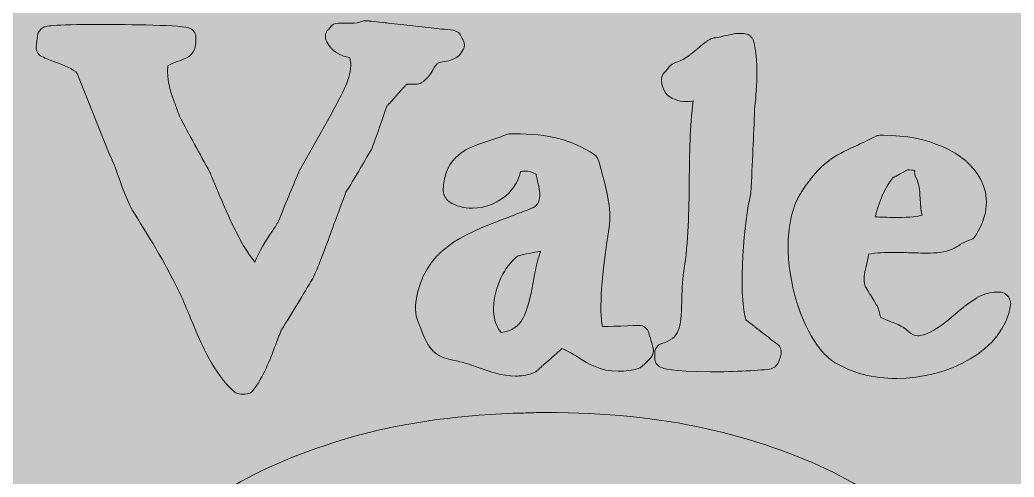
# Model space of a CAD drawing. Extents: x 18 to 982, y -1473 to -27.
# Drawn here: x 292.6 to 452.1, y -714.5 to -641.3 of the extents above; entities that cross this region are included whole.
import ezdxf

# ---------------------------------------------------------------- set-up
doc = ezdxf.new("R2010")
doc.units = 0
doc.header["$MEASUREMENT"] = 0
doc.layers.add('Layer 1', color=7, linetype='Continuous')

# ---------------------------------------------------------------- blocks, each defined once
blk = doc.blocks.new('block 2')
at = {"layer": 'Layer 1', "true_color": 0x27a9e1}
h = blk.add_hatch(color=142, dxfattribs=at)
h.dxf.hatch_style = 2
h.paths.add_polyline_path([(981.55, -1472.6), (17.9, -1472.6), (17.9, -27.12), (981.55, -27.12)])
blk = doc.blocks.new('block 4')
at = {"layer": 'Layer 1', "true_color": 0xd2edfa}
h = blk.add_hatch(color=254, dxfattribs=at)
h.dxf.hatch_style = 2
edge = h.paths.add_edge_path()
edge.add_spline(control_points=[(317.89, -647.95), (318.35, -647.78), (318.87, -647.58), (319.48, -647.3), (319.61, -647.24), (319.74, -647.16), (319.85, -647.07), (320.89, -646.2), (320.89, -645.17), (320.89, -644.07), (320.89, -643.35), (320.41, -642.72), (319.71, -642.52), (317.98, -642.02), (307.81, -642), (305.78, -642), (297.32, -642), (296.82, -642.25), (296.37, -642.48), (295.89, -642.72), (295.56, -643.18), (295.49, -643.72), (295.46, -644.02), (295.42, -644.3), (295.38, -644.58), (295.34, -644.87), (295.3, -645.16), (295.26, -645.47), (295.18, -646.16), (295.54, -646.83), (296.17, -647.13), (296.84, -647.46), (297.6, -647.74), (298.34, -648.01), (299.69, -648.51), (301.21, -649.07), (301.85, -649.83), (301.85, -649.83), (307.03, -662.81), (307.03, -662.81), (307.04, -662.86), (307.07, -662.9), (307.09, -662.95), (307.58, -663.89), (308.03, -665.17), (308.5, -666.51), (309.24, -668.59), (310.01, -670.74), (311.12, -672.45), (313.41, -676.05), (316.56, -681.27), (318.57, -685.67), (319.08, -686.79), (319.57, -687.96), (320.09, -689.21), (321.87, -693.51), (323.72, -697.96), (327.05, -700.85), (327.35, -701.1), (327.72, -701.24), (328.11, -701.24), (328.11, -701.24), (328.8, -701.24), (328.8, -701.24), (329.3, -701.24), (329.78, -701), (330.09, -700.59), (331.76, -698.36), (332.67, -695.96), (333.63, -693.42), (333.93, -692.63), (334.24, -691.82), (334.58, -690.99), (336.44, -688), (338.09, -685.29), (339.63, -682.69), (339.67, -682.64), (339.7, -682.58), (339.73, -682.51), (341.01, -679.58), (342.04, -676.75), (343.03, -674.02), (343.64, -672.34), (344.27, -670.62), (344.95, -668.88), (346.31, -666.69), (347.68, -664.33), (349.02, -662.03), (349.06, -661.95), (349.1, -661.86), (349.14, -661.77), (350.03, -659.35), (350.82, -657.1), (351.49, -655.09), (351.71, -654.84), (351.97, -654.58), (352.19, -654.36), (352.21, -654.34), (352.23, -654.32), (352.25, -654.3), (352.25, -654.3), (354.2, -652.12), (354.2, -652.12), (354.28, -652.04), (354.39, -651.93), (354.5, -651.77), (354.5, -651.77), (354.74, -651.56), (354.74, -651.56), (354.74, -651.56), (356.23, -651.56), (356.23, -651.56), (356.51, -651.56), (356.78, -651.49), (357.02, -651.35), (358, -650.8), (358.52, -649.91), (358.94, -649.19), (359.16, -648.82), (359.43, -648.36), (359.62, -648.26), (359.65, -648.25), (359.68, -648.23), (359.71, -648.21), (359.97, -648.06), (360.31, -648.01), (360.71, -647.94), (361.56, -647.81), (362.99, -647.58), (363.77, -646.02), (364, -645.56), (364, -645.03), (363.77, -644.57), (363.71, -644.44), (363.64, -644.33), (363.58, -644.22), (363.54, -644.14), (363.5, -644.07), (363.48, -644.02), (363.28, -643.43), (362.77, -643.01), (362.16, -642.93), (361.54, -642.85), (360.92, -642.79), (360.29, -642.72), (359.75, -642.67), (359.2, -642.62), (358.61, -642.54), (358.61, -642.54), (351.77, -641.79), (351.77, -641.79), (351.38, -641.71), (351.02, -641.7), (350.77, -641.7), (350.77, -641.7), (349.04, -641.48), (349.04, -641.48), (348.97, -641.47), (348.92, -641.47), (348.86, -641.47), (348.81, -641.46), (348.75, -641.45), (348.69, -641.45), (348.51, -641.42), (348.27, -641.39), (348, -641.39), (347.72, -641.39), (347.44, -641.46), (347.2, -641.6), (347.03, -641.7), (346.62, -641.81), (345.65, -641.81), (345.33, -641.81), (345, -641.8), (344.69, -641.79), (344.36, -641.78), (344.03, -641.77), (343.73, -641.77), (343.19, -641.77), (342.69, -642.04), (342.39, -642.49), (342.33, -642.58), (342.26, -642.65), (342.13, -642.78), (341.63, -643.28), (341.51, -644.05), (341.84, -644.67), (342.79, -646.48), (344, -647.01), (345.55, -647.29), (346.21, -649.61), (344.81, -652.2), (343.46, -654.71), (343.19, -655.22), (342.92, -655.72), (342.68, -656.19), (342.68, -656.19), (337.44, -665.53), (337.44, -665.53), (337.42, -665.58), (337.39, -665.63), (337.37, -665.69), (336.31, -668.17), (335.24, -670.74), (334.12, -673.54), (333.82, -674.05), (333.45, -674.62), (333.06, -675.22), (332.08, -676.71), (331.02, -678.33), (330.35, -680.07), (327.85, -677.07), (325.69, -671.84), (324.04, -667.87), (323.75, -667.16), (323.47, -666.48), (323.2, -665.85), (323.18, -665.79), (323.15, -665.74), (323.13, -665.7), (321.5, -662.75), (319.83, -659.7), (318.24, -656.68), (318.08, -656.24), (317.92, -655.79), (317.75, -655.34), (316.91, -653.08), (316.1, -650.93), (316.4, -648.61), (316.84, -648.35), (317.29, -648.18), (317.89, -647.95)], knot_values=[0, 0, 0, 0, 1, 1, 1, 2, 2, 2, 3, 3, 3, 4, 4, 4, 5, 5, 5, 6, 6, 6, 7, 7, 7, 8, 8, 8, 9, 9, 9, 10, 10, 10, 11, 11, 11, 12, 12, 12, 13, 13, 13, 14, 14, 14, 15, 15, 15, 16, 16, 16, 17, 17, 17, 18, 18, 18, 19, 19, 19, 20, 20, 20, 21, 21, 21, 22, 22, 22, 23, 23, 23, 24, 24, 24, 25, 25, 25, 26, 26, 26, 27, 27, 27, 28, 28, 28, 29, 29, 29, 30, 30, 30, 31, 31, 31, 32, 32, 32, 33, 33, 33, 34, 34, 34, 35, 35, 35, 36, 36, 36, 37, 37, 37, 38, 38, 38, 39, 39, 39, 40, 40, 40, 41, 41, 41, 42, 42, 42, 43, 43, 43, 44, 44, 44, 45, 45, 45, 46, 46, 46, 47, 47, 47, 48, 48, 48, 49, 49, 49, 50, 50, 50, 51, 51, 51, 52, 52, 52, 53, 53, 53, 54, 54, 54, 55, 55, 55, 56, 56, 56, 57, 57, 57, 58, 58, 58, 59, 59, 59, 60, 60, 60, 61, 61, 61, 62, 62, 62, 63, 63, 63, 64, 64, 64, 65, 65, 65, 66, 66, 66, 67, 67, 67, 68, 68, 68, 69, 69, 69, 70, 70, 70, 71, 71, 71, 72, 72, 72, 73, 73, 73, 74, 74, 74, 75, 75, 75, 76, 76, 76, 77, 77, 77, 77], degree=3, periodic=1)
h = blk.add_hatch(color=254, dxfattribs=at)
h.dxf.hatch_style = 2
edge = h.paths.add_edge_path()
edge.add_spline(control_points=[(399.13, -681.48), (398.87, -683.28), (398.83, -684.96), (398.8, -686.44), (398.7, -690.71), (398.52, -692.23), (395.61, -693.12), (394.93, -693.33), (394.47, -693.96), (394.47, -694.67), (394.47, -694.67), (394.47, -695.43), (394.47, -695.43), (394.47, -696.06), (394.83, -696.64), (395.4, -696.9), (395.85, -697.11), (397.05, -697.66), (403.4, -697.66), (407.05, -697.66), (411.84, -697.46), (413.13, -697.16), (413.6, -697.05), (414, -696.74), (414.22, -696.31), (414.39, -695.96), (414.62, -695.43), (414.74, -694.84), (414.86, -694.24), (414.63, -693.62), (414.15, -693.25), (413.38, -692.65), (412.61, -692.05), (411.82, -691.45), (410.93, -690.76), (410.02, -690.06), (409.11, -689.35), (407.75, -684.89), (408.89, -673.03), (409.84, -669.31), (409.87, -669.21), (409.88, -669.1), (409.89, -669), (410.13, -664.19), (410.35, -659.85), (410.5, -655.56), (410.78, -653.41), (411.23, -647.07), (410.24, -644.48), (410, -643.86), (409.4, -643.45), (408.73, -643.45), (408.73, -643.45), (407.51, -643.45), (407.51, -643.45), (407.4, -643.45), (407.28, -643.46), (407.17, -643.48), (406.87, -643.55), (406.56, -643.62), (406.25, -643.69), (405.49, -643.87), (404.7, -644.05), (403.95, -644.15), (403.72, -644.18), (403.49, -644.26), (403.3, -644.38), (402.48, -644.9), (401.79, -645.48), (401.13, -646.04), (400.04, -646.96), (399.09, -647.76), (397.7, -648.16), (397.37, -648.25), (397.09, -648.44), (396.88, -648.7), (396.8, -648.8), (396.72, -648.9), (396.64, -649.01), (396.47, -649.23), (396.28, -649.48), (396.14, -649.59), (395.69, -649.95), (395.47, -650.52), (395.55, -651.08), (395.75, -652.47), (396.19, -653.45), (397.78, -654.04), (398.31, -654.25), (398.88, -654.36), (399.47, -654.36), (399.87, -654.36), (400.26, -654.31), (400.63, -654.24), (400.1, -658.42), (400.05, -662.8), (400.01, -667.05), (399.95, -671.87), (399.9, -676.86), (399.13, -681.48)], knot_values=[0, 0, 0, 0, 1, 1, 1, 2, 2, 2, 3, 3, 3, 4, 4, 4, 5, 5, 5, 6, 6, 6, 7, 7, 7, 8, 8, 8, 9, 9, 9, 10, 10, 10, 11, 11, 11, 12, 12, 12, 13, 13, 13, 14, 14, 14, 15, 15, 15, 16, 16, 16, 17, 17, 17, 18, 18, 18, 19, 19, 19, 20, 20, 20, 21, 21, 21, 22, 22, 22, 23, 23, 23, 24, 24, 24, 25, 25, 25, 26, 26, 26, 27, 27, 27, 28, 28, 28, 29, 29, 29, 30, 30, 30, 31, 31, 31, 32, 32, 32, 33, 33, 33, 33], degree=3, periodic=1)
h = blk.add_hatch(color=254, dxfattribs=at)
h.dxf.hatch_style = 2
edge = h.paths.add_edge_path()
edge.add_spline(control_points=[(705.04, -656.21), (703.61, -650.67), (701.54, -647.93), (699.17, -647.7), (696.77, -647.47), (694.3, -649.66), (691.66, -654.29), (690.33, -656.6), (688.97, -659.52), (687.47, -662.99), (685.97, -666.46), (684.36, -670.51), (682.48, -675.01), (680.59, -679.5), (678.44, -684.46), (675.77, -689.67), (674.41, -692.26), (672.94, -694.92), (671.3, -697.61), (669.67, -700.2), (667.87, -702.79), (665.84, -705.35), (661.77, -710.47), (656.71, -715.37), (650.58, -719.38), (647.51, -721.37), (644.17, -723.13), (640.56, -724.56), (639.64, -724.89), (638.72, -725.22), (637.78, -725.55), (636.82, -725.85), (635.86, -726.17), (634.85, -726.43), (632.85, -726.98), (630.75, -727.45), (628.54, -727.81), (624.15, -728.57), (619.45, -728.97), (614.55, -729.09), (612.1, -729.14), (609.61, -729.13), (607.07, -729.05), (604.52, -728.96), (601.97, -728.81), (599.26, -728.61), (588.56, -727.82), (577.53, -726.37), (566.43, -724.84), (555.34, -723.31), (544.15, -721.72), (533.25, -720.63), (522.39, -719.52), (511.36, -718.81), (500.92, -719.84), (495.7, -720.35), (490.64, -721.29), (485.94, -722.71), (485.35, -722.89), (484.77, -723.07), (484.19, -723.24), (483.62, -723.43), (483.05, -723.65), (482.48, -723.86), (481.92, -724.06), (481.36, -724.27), (480.81, -724.48), (480.25, -724.69), (479.66, -724.95), (479.1, -725.18), (476.86, -726.18), (474.82, -727.32), (472.94, -728.54), (465.45, -733.45), (460.48, -739.7), (457.98, -745.55), (456.72, -748.46), (456.11, -751.26), (455.92, -753.67), (455.91, -753.78), (455.91, -753.87), (455.9, -753.97), (454.51, -748.44), (452.39, -743.2), (449.55, -738.27), (446.69, -733.3), (443.07, -728.73), (438.68, -724.54), (434.3, -720.35), (429.09, -716.77), (423.07, -713.77), (417.05, -710.78), (410.23, -708.43), (402.61, -706.73), (394.99, -705.03), (386.49, -704.18), (377.1, -704.18), (376.21, -704.18), (375.32, -704.2), (374.44, -704.23), (373.56, -704.27), (372.64, -704.29), (371.69, -704.29), (361.96, -704.69), (353.32, -705.99), (345.77, -708.16), (338.22, -710.34), (331.6, -713.11), (325.92, -716.48), (320.24, -719.85), (315.46, -723.64), (311.58, -727.86), (307.71, -732.08), (304.55, -736.4), (302.14, -740.82), (299.73, -745.24), (297.97, -749.65), (296.89, -754.04), (295.8, -758.42), (295.25, -762.42), (295.25, -766.02), (295.25, -766.98), (295.27, -767.98), (295.3, -769.03), (295.34, -770.09), (295.39, -770.99), (295.46, -771.74), (296.34, -775.96), (298.13, -780.2), (300.82, -784.45), (303.5, -788.7), (307.02, -792.52), (311.38, -795.93), (315.73, -799.33), (320.85, -802.08), (326.74, -804.19), (332.62, -806.3), (339.17, -807.36), (346.38, -807.36), (347.47, -807.36), (348.51, -807.3), (349.49, -807.2), (350.48, -807.1), (351.52, -807.02), (352.61, -806.95), (352.61, -806.95), (352.61, -805.11), (352.61, -805.11), (352.74, -809.67), (352.83, -813.93), (352.86, -817.92), (352.91, -823.33), (353.01, -826.03), (353.02, -828.48), (353.03, -832.75), (352.97, -838.78), (352.58, -846.2), (351.5, -846.07), (350.47, -845.91), (349.49, -845.72), (346.33, -845.12), (343.61, -844.33), (341.33, -843.38), (339.05, -842.43), (337.13, -841.36), (335.56, -840.16), (333.99, -838.97), (332.72, -837.78), (331.74, -836.59), (330.75, -835.4), (330, -834.3), (329.49, -833.27), (328.98, -832.26), (328.62, -831.41), (328.42, -830.72), (328.42, -830.72), (328.42, -831.03), (328.42, -831.03), (328.42, -831.03), (328.11, -829.19), (328.11, -829.19), (327.77, -828.45), (327.04, -828.26), (325.92, -828.63), (324.8, -829.01), (323.59, -829.57), (322.29, -830.32), (320.8, -831.2), (319.17, -832.32), (317.4, -833.68), (319.17, -837.77), (322.09, -841.44), (326.17, -844.71), (327.87, -846.06), (329.93, -847.4), (332.35, -848.71), (334.76, -850.02), (337.57, -851.2), (340.77, -852.25), (343.97, -853.29), (347.6, -854.14), (351.69, -854.82), (355.77, -855.49), (360.36, -855.83), (365.46, -855.83), (374.72, -855.49), (383.43, -854.06), (391.59, -851.54), (399.75, -849.02), (407.27, -845.72), (414.14, -841.64), (421.01, -837.56), (427.15, -832.82), (432.56, -827.41), (437.97, -822), (442.56, -816.22), (446.34, -810.06), (450.11, -803.9), (453.01, -797.5), (455.01, -790.87), (457.01, -784.24), (458.02, -777.66), (458.02, -771.13), (458.02, -768.69), (457.89, -766.28), (457.64, -763.88), (457.78, -764.21), (457.86, -764.38), (457.86, -764.38), (457.86, -764.38), (457.82, -763.97), (457.75, -763.17), (457.69, -762.38), (457.67, -761.2), (457.79, -759.71), (457.93, -758.23), (458.28, -756.44), (459.01, -754.51), (459.77, -752.59), (460.88, -750.52), (462.52, -748.54), (463.32, -747.54), (464.25, -746.56), (465.29, -745.62), (466.33, -744.67), (467.47, -743.75), (468.73, -742.9), (471.25, -741.2), (474.18, -739.7), (477.4, -738.6), (479, -738.05), (480.68, -737.61), (482.38, -737.3), (483.24, -737.14), (484.05, -737.05), (485.01, -736.95), (485.95, -736.87), (486.87, -736.74), (487.84, -736.72), (491.67, -736.5), (495.72, -736.68), (499.95, -737.2), (504.18, -737.73), (508.58, -738.58), (513.15, -739.71), (517.73, -740.83), (522.47, -742.19), (527.43, -743.67), (537.38, -746.62), (547.76, -749.96), (558.74, -753.16), (569.72, -756.34), (581.29, -759.35), (593.4, -761.36), (594.91, -761.62), (596.44, -761.84), (597.96, -762.07), (598.71, -762.19), (599.52, -762.28), (600.3, -762.39), (601.09, -762.49), (601.88, -762.59), (602.67, -762.67), (605.84, -763.03), (609.06, -763.27), (612.3, -763.39), (615.55, -763.52), (618.84, -763.52), (622.15, -763.36), (625.46, -763.19), (628.78, -762.9), (632.12, -762.4), (638.78, -761.41), (645.29, -759.77), (651.41, -757.37), (657.55, -755), (663.15, -751.98), (668.13, -748.56), (673.12, -745.14), (677.49, -741.34), (681.28, -737.37), (685.06, -733.41), (688.27, -729.29), (690.99, -725.17), (693.71, -721.05), (695.95, -716.93), (697.75, -712.89), (699.54, -708.89), (700.95, -705.1), (702.07, -701.43), (704.34, -694.11), (705.48, -687.5), (706.11, -681.71), (706.72, -675.92), (706.77, -670.93), (706.53, -666.69), (706.3, -662.46), (705.74, -658.98), (705.04, -656.21)], knot_values=[0, 0, 0, 0, 1, 1, 1, 2, 2, 2, 3, 3, 3, 4, 4, 4, 5, 5, 5, 6, 6, 6, 7, 7, 7, 8, 8, 8, 9, 9, 9, 10, 10, 10, 11, 11, 11, 12, 12, 12, 13, 13, 13, 14, 14, 14, 15, 15, 15, 16, 16, 16, 17, 17, 17, 18, 18, 18, 19, 19, 19, 20, 20, 20, 21, 21, 21, 22, 22, 22, 23, 23, 23, 24, 24, 24, 25, 25, 25, 26, 26, 26, 27, 27, 27, 28, 28, 28, 29, 29, 29, 30, 30, 30, 31, 31, 31, 32, 32, 32, 33, 33, 33, 34, 34, 34, 35, 35, 35, 36, 36, 36, 37, 37, 37, 38, 38, 38, 39, 39, 39, 40, 40, 40, 41, 41, 41, 42, 42, 42, 43, 43, 43, 44, 44, 44, 45, 45, 45, 46, 46, 46, 47, 47, 47, 48, 48, 48, 49, 49, 49, 50, 50, 50, 51, 51, 51, 52, 52, 52, 53, 53, 53, 54, 54, 54, 55, 55, 55, 56, 56, 56, 57, 57, 57, 58, 58, 58, 59, 59, 59, 60, 60, 60, 61, 61, 61, 62, 62, 62, 63, 63, 63, 64, 64, 64, 65, 65, 65, 66, 66, 66, 67, 67, 67, 68, 68, 68, 69, 69, 69, 70, 70, 70, 71, 71, 71, 72, 72, 72, 73, 73, 73, 74, 74, 74, 75, 75, 75, 76, 76, 76, 77, 77, 77, 78, 78, 78, 79, 79, 79, 80, 80, 80, 81, 81, 81, 82, 82, 82, 83, 83, 83, 84, 84, 84, 85, 85, 85, 86, 86, 86, 87, 87, 87, 88, 88, 88, 89, 89, 89, 90, 90, 90, 91, 91, 91, 92, 92, 92, 93, 93, 93, 94, 94, 94, 95, 95, 95, 96, 96, 96, 97, 97, 97, 98, 98, 98, 99, 99, 99, 100, 100, 100, 101, 101, 101, 102, 102, 102, 103, 103, 103, 104, 104, 104, 105, 105, 105, 106, 106, 106, 106], degree=3, periodic=1)
edge = h.paths.add_edge_path()
edge.add_spline(control_points=[(437.56, -791.7), (436.03, -797.35), (433.75, -802.79), (430.73, -808.04), (427.7, -813.28), (423.95, -818.19), (419.5, -822.75), (415.04, -827.31), (409.87, -831.31), (403.99, -834.75), (398.1, -838.18), (391.54, -840.96), (384.29, -843.07), (377.64, -845.01), (370.41, -846.17), (362.63, -846.56), (363.4, -832.17), (364.17, -817.77), (364.95, -803.38), (364.95, -803.38), (364.95, -805.01), (364.95, -805.01), (365.12, -799.6), (365.29, -794.19), (365.46, -788.78), (365.46, -788.78), (368.12, -746.63), (368.12, -746.63), (368.21, -746.14), (368.26, -745.7), (368.25, -745.31), (368.25, -745.31), (351.19, -751.9), (351.19, -751.9), (351.23, -752.49), (351.28, -753.37), (351.33, -754.54), (351.43, -756.89), (351.53, -760), (351.64, -763.88), (351.74, -767.76), (351.86, -772.2), (351.99, -777.2), (352.13, -782.2), (352.26, -787.32), (352.4, -792.56), (350.97, -792.9), (349.53, -793.09), (348.07, -793.12), (346.6, -793.15), (345.26, -793.17), (344.03, -793.17), (338.46, -793.17), (333.35, -792.3), (328.73, -790.57), (324.1, -788.83), (320.12, -786.57), (316.79, -783.78), (313.45, -780.99), (310.87, -777.8), (309.03, -774.19), (307.19, -770.58), (306.24, -766.88), (306.17, -763.06), (306.11, -756.8), (307.84, -750.91), (311.38, -745.36), (314.91, -739.81), (319.68, -734.9), (325.67, -730.61), (331.65, -726.32), (338.57, -722.81), (346.43, -720.05), (354.29, -717.3), (362.5, -715.61), (371.07, -715), (371.89, -715), (372.72, -714.98), (373.58, -714.95), (374.42, -714.91), (375.23, -714.9), (375.98, -714.9), (383.05, -714.9), (389.55, -715.66), (395.47, -717.19), (401.39, -718.73), (406.7, -720.86), (411.43, -723.58), (416.16, -726.3), (420.32, -729.53), (423.89, -733.28), (427.46, -737.03), (430.42, -741.11), (432.77, -745.53), (435.11, -749.96), (436.88, -754.64), (438.07, -759.58), (439.26, -764.51), (439.86, -769.53), (439.86, -774.64), (439.86, -780.36), (439.09, -786.05), (437.56, -791.7)], knot_values=[0, 0, 0, 0, 1, 1, 1, 2, 2, 2, 3, 3, 3, 4, 4, 4, 5, 5, 5, 6, 6, 6, 7, 7, 7, 8, 8, 8, 9, 9, 9, 10, 10, 10, 11, 11, 11, 12, 12, 12, 13, 13, 13, 14, 14, 14, 15, 15, 15, 16, 16, 16, 17, 17, 17, 18, 18, 18, 19, 19, 19, 20, 20, 20, 21, 21, 21, 22, 22, 22, 23, 23, 23, 24, 24, 24, 25, 25, 25, 26, 26, 26, 27, 27, 27, 28, 28, 28, 29, 29, 29, 30, 30, 30, 31, 31, 31, 32, 32, 32, 33, 33, 33, 34, 34, 34, 34], degree=3, periodic=1)
h = blk.add_hatch(color=254, dxfattribs=at)
h.dxf.hatch_style = 2
edge = h.paths.add_edge_path()
edge.add_spline(control_points=[(387.17, -674.54), (387.59, -671.44), (386.63, -668.02), (385.86, -665.26), (385.71, -664.74), (385.57, -664.24), (385.46, -663.79), (385.36, -663.4), (385.11, -663.06), (384.78, -662.84), (381.16, -660.45), (377.55, -659.52), (371.9, -659.52), (371.68, -659.52), (371.45, -659.52), (371.22, -659.53), (371.01, -659.53), (370.79, -659.57), (370.6, -659.66), (369.79, -660.01), (368.89, -660.3), (368.02, -660.58), (364.69, -661.65), (360.56, -662.98), (360.56, -668.69), (360.56, -668.94), (360.62, -669.19), (360.73, -669.42), (360.85, -669.65), (361, -669.95), (361.26, -670.21), (361.34, -670.29), (361.43, -670.37), (361.53, -670.43), (362.58, -671.09), (363.85, -671.45), (365.22, -671.45), (367.39, -671.45), (369.6, -670.51), (371.12, -668.95), (372.08, -667.97), (372.71, -666.8), (372.96, -665.56), (373.19, -665.52), (373.4, -665.5), (373.6, -665.5), (374.25, -665.5), (374.84, -665.65), (375.44, -665.96), (375.49, -666.23), (375.55, -666.5), (375.61, -666.76), (375.98, -668.37), (376.3, -669.75), (375.73, -670.66), (375.37, -671.25), (374.65, -671.52), (373.51, -671.93), (373.19, -672.05), (372.87, -672.16), (372.54, -672.29), (371.7, -672.63), (370.85, -672.95), (370.01, -673.27), (363.8, -675.63), (357.38, -678.07), (356.16, -686.48), (355.85, -688.12), (356.44, -689.5), (356.83, -690.42), (356.92, -690.63), (357, -690.82), (357.08, -691.04), (358.47, -694.83), (359.91, -695.31), (362.33, -695.83), (363.09, -696), (363.96, -696.19), (365.07, -696.58), (365.09, -696.58), (365.11, -696.59), (365.14, -696.6), (365.47, -696.7), (365.87, -696.85), (366.34, -697.02), (367.85, -697.58), (369.92, -698.34), (372.16, -698.34), (372.86, -698.34), (373.93, -698.29), (375.04, -697.85), (375.22, -697.78), (375.38, -697.68), (375.52, -697.55), (376.01, -697.11), (376.5, -696.67), (377, -696.24), (377.84, -695.49), (378.71, -694.72), (379.56, -693.93), (380.4, -694.21), (381.2, -694.71), (382.08, -695.27), (383.79, -696.36), (385.73, -697.58), (388.61, -697.58), (389.81, -697.58), (390.83, -697.44), (391.83, -697.13), (392.04, -697.07), (392.23, -696.96), (392.39, -696.83), (392.93, -696.38), (393.45, -695.86), (393.89, -695.32), (394.23, -694.92), (394.35, -694.37), (394.21, -693.86), (393.98, -693.01), (393.75, -692.16), (393.52, -691.39), (393.31, -690.7), (392.68, -690.23), (391.97, -690.23), (391.95, -690.23), (386.07, -690.43), (386.07, -690.43), (385.54, -687.93), (385.94, -681.89), (387.17, -674.54)], knot_values=[0, 0, 0, 0, 1, 1, 1, 2, 2, 2, 3, 3, 3, 4, 4, 4, 5, 5, 5, 6, 6, 6, 7, 7, 7, 8, 8, 8, 9, 9, 9, 10, 10, 10, 11, 11, 11, 12, 12, 12, 13, 13, 13, 14, 14, 14, 15, 15, 15, 16, 16, 16, 17, 17, 17, 18, 18, 18, 19, 19, 19, 20, 20, 20, 21, 21, 21, 22, 22, 22, 23, 23, 23, 24, 24, 24, 25, 25, 25, 26, 26, 26, 27, 27, 27, 28, 28, 28, 29, 29, 29, 30, 30, 30, 31, 31, 31, 32, 32, 32, 33, 33, 33, 34, 34, 34, 35, 35, 35, 36, 36, 36, 37, 37, 37, 38, 38, 38, 39, 39, 39, 40, 40, 40, 41, 41, 41, 42, 42, 42, 43, 43, 43, 43], degree=3, periodic=1)
edge = h.paths.add_edge_path()
edge.add_spline(control_points=[(374.97, -683.33), (374.07, -688.16), (373.36, -691.01), (369.82, -691.35), (368.65, -689.98), (368.53, -688.13), (368.65, -686.76), (368.95, -683.41), (370.86, -680.23), (372.55, -679.05), (373.74, -678.8), (374.96, -678.55), (376.17, -678.32), (375.61, -679.89), (375.29, -681.63), (374.97, -683.33)], knot_values=[0, 0, 0, 0, 1, 1, 1, 2, 2, 2, 3, 3, 3, 4, 4, 4, 5, 5, 5, 5], degree=3, periodic=1)
h = blk.add_hatch(color=254, dxfattribs=at)
h.dxf.hatch_style = 2
edge = h.paths.add_edge_path()
edge.add_spline(control_points=[(428.77, -678.82), (429.98, -678.56), (431.53, -678.52), (432.69, -678.52), (433.62, -678.52), (434.58, -678.55), (435.5, -678.58), (436.39, -678.6), (437.24, -678.63), (438.02, -678.63), (438.95, -678.63), (439.65, -678.59), (440.22, -678.52), (441.79, -678.35), (442.73, -677.76), (443.49, -677.28), (443.99, -676.96), (444.38, -676.72), (444.94, -676.58), (445.34, -676.48), (445.68, -676.23), (445.91, -675.88), (448.5, -671.83), (447.76, -668.63), (446.68, -666.66), (444.39, -662.46), (438.3, -659.75), (431.18, -659.75), (430.97, -659.75), (430.77, -659.75), (430.56, -659.76), (430.32, -659.76), (430.08, -659.82), (429.86, -659.93), (428.64, -660.56), (427.6, -661.05), (426.68, -661.48), (423.1, -663.15), (421.13, -664.07), (418.06, -668.77), (415.77, -672.17), (415.23, -677.91), (416.63, -684.13), (417.65, -688.62), (419.97, -694.15), (423.43, -696.2), (426.1, -697.85), (429.51, -698.72), (433.27, -698.72), (441.41, -698.72), (450.48, -694.33), (451.55, -686.98), (451.6, -686.65), (451.55, -686.32), (451.4, -686.02), (451.4, -686.02), (451.33, -685.87), (451.33, -685.87), (451.25, -685.72), (451.15, -685.57), (451.02, -685.45), (451.02, -685.45), (450.95, -685.37), (450.95, -685.37), (450.7, -685.12), (450.37, -684.96), (450.02, -684.92), (449.8, -684.88), (449.57, -684.87), (449.34, -684.87), (446.89, -684.87), (444.85, -686.59), (442.68, -688.4), (440.88, -689.91), (439.02, -691.47), (437.09, -691.86), (436.94, -691.89), (436.8, -691.9), (436.66, -691.9), (436.08, -691.9), (435.71, -691.62), (435.1, -691.13), (434.88, -690.94), (434.65, -690.75), (434.35, -690.56), (433.58, -690.08), (432.87, -689.82), (432.24, -689.59), (431.7, -689.4), (431.24, -689.23), (430.73, -688.93), (430.73, -688.93), (430.72, -688.93), (430.72, -688.92), (430.68, -688.8), (430.63, -688.6), (430.6, -688.46), (430.5, -688.07), (430.38, -687.58), (430.14, -687.09), (430.12, -687.05), (430.1, -687.01), (430.07, -686.97), (430.07, -686.97), (429.57, -686.14), (429.57, -686.14), (429.13, -685.42), (428.66, -684.66), (428.2, -683.93), (427.9, -682.85), (428.1, -681.97), (428.38, -680.78), (428.52, -680.18), (428.67, -679.54), (428.77, -678.82)], knot_values=[0, 0, 0, 0, 1, 1, 1, 2, 2, 2, 3, 3, 3, 4, 4, 4, 5, 5, 5, 6, 6, 6, 7, 7, 7, 8, 8, 8, 9, 9, 9, 10, 10, 10, 11, 11, 11, 12, 12, 12, 13, 13, 13, 14, 14, 14, 15, 15, 15, 16, 16, 16, 17, 17, 17, 18, 18, 18, 19, 19, 19, 20, 20, 20, 21, 21, 21, 22, 22, 22, 23, 23, 23, 24, 24, 24, 25, 25, 25, 26, 26, 26, 27, 27, 27, 28, 28, 28, 29, 29, 29, 30, 30, 30, 31, 31, 31, 32, 32, 32, 33, 33, 33, 34, 34, 34, 35, 35, 35, 36, 36, 36, 37, 37, 37, 38, 38, 38, 38], degree=3, periodic=1)
edge = h.paths.add_edge_path()
edge.add_spline(control_points=[(432.66, -666.57), (433, -666.38), (433.35, -666.19), (433.72, -666), (434.15, -665.77), (434.59, -665.54), (435.02, -665.28), (435.48, -665.3), (435.84, -665.34), (436.18, -665.4), (436.1, -665.78), (436.16, -666.18), (436.37, -666.53), (436.91, -667.46), (436.97, -668.55), (437.04, -669.82), (437.09, -670.67), (437.14, -671.6), (437.36, -672.56), (436.69, -672.74), (435.5, -672.93), (433.38, -672.93), (432.3, -672.93), (431.21, -672.88), (430.15, -672.84), (430.04, -672.84), (429.93, -672.83), (429.83, -672.83), (430.3, -670.68), (431.44, -668.11), (432.66, -666.57)], knot_values=[0, 0, 0, 0, 1, 1, 1, 2, 2, 2, 3, 3, 3, 4, 4, 4, 5, 5, 5, 6, 6, 6, 7, 7, 7, 8, 8, 8, 9, 9, 9, 10, 10, 10, 10], degree=3, periodic=1)
at = {"layer": 'Layer 1', "lineweight": 0}
for points, knots in [([(794.82, -679.5), (793.58, -687.88), (791.93, -696.19), (789.88, -704.4), (786.89, -716.39), (783.05, -728.17), (778.37, -739.65), (769.33, -760.36), (757.74, -779.84), (744.15, -797.89), (735.58, -808.75), (726.31, -819.02), (716.43, -828.66), (707.99, -836.93), (699.09, -844.72), (689.8, -852.05), (689.7, -852.13), (689.6, -852.2), (689.51, -852.28), (681.57, -858.28), (673.41, -863.93), (665.14, -869.43), (664.71, -867.5), (663.88, -865.75), (662.72, -864.2), (661.49, -862.57), (659.91, -861.14), (658.01, -859.92), (656.11, -858.7), (653.9, -857.67), (651.34, -856.75), (648.78, -855.83), (645.89, -855.05), (642.54, -854.13), (642.12, -854.01), (641.7, -853.91), (641.27, -853.82), (640.84, -853.72), (640.41, -853.61), (639.97, -853.53), (639.08, -853.38), (638.2, -853.17), (637.28, -853.04), (636.81, -852.99), (636.35, -852.9), (635.89, -852.82), (635.42, -852.75), (634.95, -852.69), (634.46, -852.63), (633.99, -852.55), (633.52, -852.48), (633.03, -852.41), (632.54, -852.35), (632.05, -852.29), (631.57, -852.21), (631.08, -852.13), (630.58, -852.06), (630.08, -852), (630.08, -852), (628.59, -851.76), (628.59, -851.76), (627.58, -851.63), (626.6, -851.42), (625.58, -851.27), (623.59, -850.89), (621.55, -850.51), (619.64, -850.03), (615.78, -849.13), (612.28, -847.99), (609.73, -847.09), (608.46, -846.63), (607.43, -846.23), (606.72, -845.95), (606, -845.67), (605.61, -845.52), (605.61, -845.52), (605.61, -845.52), (605.61, -845.93), (605.65, -846.7), (605.69, -847.47), (605.77, -848.58), (605.97, -849.99), (606.39, -852.78), (607.28, -856.76), (609.29, -861.14), (610.28, -863.34), (611.56, -865.61), (613.11, -867.88), (614.7, -870.11), (616.54, -872.37), (618.7, -874.38), (619.76, -875.42), (620.93, -876.35), (622.12, -877.28), (622.71, -877.75), (623.34, -878.16), (623.96, -878.58), (624.59, -879), (625.22, -879.43), (625.88, -879.8), (628.5, -881.3), (631.29, -882.56), (634.15, -883.32), (636.71, -884.04), (639.14, -884.45), (641.46, -884.68), (629.35, -892.3), (617.19, -899.83), (605.25, -907.71), (603.68, -908.75), (602.11, -909.8), (600.54, -910.85), (597.7, -912.77), (594.86, -914.71), (592.04, -916.68), (582.83, -923.1), (573.79, -929.82), (565.11, -936.97), (564.73, -937.26), (564.37, -937.57), (564, -937.88), (560.16, -941.05), (556.42, -944.31), (552.74, -947.66), (537.79, -961.31), (524.63, -976.67), (512.54, -992.87), (510.42, -995.71), (508.35, -998.59), (506.33, -1001.51), (504.03, -1004.84), (501.81, -1008.2), (499.65, -1011.61), (497.54, -1008.27), (495.36, -1004.95), (493.11, -1001.69), (481.41, -984.57), (468.05, -968.58), (453.33, -954.09), (447.54, -948.43), (441.53, -943.08), (435.33, -937.96), (434.94, -937.62), (434.53, -937.29), (434.13, -936.97), (425.51, -929.89), (416.56, -923.26), (407.41, -916.91), (403.05, -913.87), (398.64, -910.9), (394.19, -907.97), (375.77, -895.8), (356.81, -884.35), (338.37, -872.28), (328.56, -865.87), (318.92, -859.2), (309.58, -852.12), (309.55, -852.09), (309.51, -852.06), (309.47, -852.03), (300.27, -844.77), (291.45, -837.05), (283.07, -828.87), (273.1, -819.18), (263.76, -808.83), (255.14, -797.89), (241.53, -779.84), (229.96, -760.36), (220.9, -739.65), (216.31, -728.38), (212.53, -716.83), (209.57, -705.05), (207.44, -696.63), (205.73, -688.1), (204.46, -679.5), (202.09, -659.78), (201.99, -639.86), (204.36, -620.14), (205.64, -611.69), (207.36, -603.32), (209.57, -595.07), (211.84, -586.52), (214.63, -578.12), (217.94, -569.91), (223.37, -557.71), (230.23, -546.22), (238.2, -535.53), (248.01, -523.23), (259.24, -512.14), (271.55, -502.34), (274.47, -500.15), (277.44, -498.03), (280.46, -496), (291.37, -488.61), (302.93, -482.23), (314.98, -476.93), (316.27, -476.41), (317.56, -475.89), (318.86, -475.4), (331.75, -470.51), (345.11, -466.87), (358.74, -464.8), (368.72, -463.68), (378.78, -463.41), (388.77, -464.13), (390.72, -464.27), (392.66, -464.46), (394.61, -464.68), (401.76, -465.81), (408.8, -467.5), (415.67, -469.76), (418.05, -470.54), (420.42, -471.38), (422.75, -472.31), (430.7, -475.91), (438.23, -480.33), (445.28, -485.49), (452.37, -491.26), (458.82, -497.75), (464.6, -504.82), (469.42, -511.28), (473.71, -518.08), (477.51, -525.17), (478.48, -526.93), (479.4, -528.72), (480.29, -530.52), (487.5, -545.16), (511.79, -545.17), (519.01, -530.52), (519.95, -528.62), (520.92, -526.72), (521.96, -524.85), (525.7, -517.87), (529.95, -511.17), (534.7, -504.81), (540.49, -497.74), (546.92, -491.26), (554.02, -485.48), (561.06, -480.33), (568.6, -475.91), (576.55, -472.31), (578.95, -471.37), (581.36, -470.49), (583.8, -469.7), (590.62, -467.47), (597.59, -465.81), (604.68, -464.68), (606.67, -464.45), (608.68, -464.26), (610.68, -464.12), (620.62, -463.41), (630.62, -463.68), (640.54, -464.8), (654.24, -466.88), (667.63, -470.54), (680.56, -475.46), (681.82, -475.94), (683.06, -476.42), (684.29, -476.93), (696.43, -482.25), (708.05, -488.69), (719, -496.11), (721.96, -498.12), (724.87, -500.19), (727.73, -502.34), (740.04, -512.14), (751.27, -523.23), (761.09, -535.53), (769.06, -546.22), (775.91, -557.72), (781.34, -569.91), (784.74, -578.32), (787.58, -586.95), (789.88, -595.71), (792.01, -603.75), (793.68, -611.91), (794.92, -620.14), (797.29, -639.86), (797.2, -659.78), (794.82, -679.5)], [0, 0, 0, 0, 1, 1, 1, 2, 2, 2, 3, 3, 3, 4, 4, 4, 5, 5, 5, 6, 6, 6, 7, 7, 7, 8, 8, 8, 9, 9, 9, 10, 10, 10, 11, 11, 11, 12, 12, 12, 13, 13, 13, 14, 14, 14, 15, 15, 15, 16, 16, 16, 17, 17, 17, 18, 18, 18, 19, 19, 19, 20, 20, 20, 21, 21, 21, 22, 22, 22, 23, 23, 23, 24, 24, 24, 25, 25, 25, 26, 26, 26, 27, 27, 27, 28, 28, 28, 29, 29, 29, 30, 30, 30, 31, 31, 31, 32, 32, 32, 33, 33, 33, 34, 34, 34, 35, 35, 35, 36, 36, 36, 37, 37, 37, 38, 38, 38, 39, 39, 39, 40, 40, 40, 41, 41, 41, 42, 42, 42, 43, 43, 43, 44, 44, 44, 45, 45, 45, 46, 46, 46, 47, 47, 47, 48, 48, 48, 49, 49, 49, 50, 50, 50, 51, 51, 51, 52, 52, 52, 53, 53, 53, 54, 54, 54, 55, 55, 55, 56, 56, 56, 57, 57, 57, 58, 58, 58, 59, 59, 59, 60, 60, 60, 61, 61, 61, 62, 62, 62, 63, 63, 63, 64, 64, 64, 65, 65, 65, 66, 66, 66, 67, 67, 67, 68, 68, 68, 69, 69, 69, 70, 70, 70, 71, 71, 71, 72, 72, 72, 73, 73, 73, 74, 74, 74, 75, 75, 75, 76, 76, 76, 77, 77, 77, 78, 78, 78, 79, 79, 79, 80, 80, 80, 81, 81, 81, 82, 82, 82, 83, 83, 83, 84, 84, 84, 85, 85, 85, 86, 86, 86, 87, 87, 87, 88, 88, 88, 89, 89, 89, 90, 90, 90, 91, 91, 91, 92, 92, 92, 93, 93, 93, 93]), ([(317.89, -647.95), (318.35, -647.78), (318.87, -647.58), (319.48, -647.3), (319.61, -647.24), (319.74, -647.16), (319.85, -647.07), (320.89, -646.2), (320.89, -645.17), (320.89, -644.07), (320.89, -643.35), (320.41, -642.72), (319.71, -642.52), (317.98, -642.02), (307.81, -642), (305.78, -642), (297.32, -642), (296.82, -642.25), (296.37, -642.48), (295.89, -642.72), (295.56, -643.18), (295.49, -643.72), (295.46, -644.02), (295.42, -644.3), (295.38, -644.58), (295.34, -644.87), (295.3, -645.16), (295.26, -645.47), (295.18, -646.16), (295.54, -646.83), (296.17, -647.13), (296.84, -647.46), (297.6, -647.74), (298.34, -648.01), (299.69, -648.51), (301.21, -649.07), (301.85, -649.83), (301.85, -649.83), (307.03, -662.81), (307.03, -662.81), (307.04, -662.86), (307.07, -662.9), (307.09, -662.95), (307.58, -663.89), (308.03, -665.17), (308.5, -666.51), (309.24, -668.59), (310.01, -670.74), (311.12, -672.45), (313.41, -676.05), (316.56, -681.27), (318.57, -685.67), (319.08, -686.79), (319.57, -687.96), (320.09, -689.21), (321.87, -693.51), (323.72, -697.96), (327.05, -700.85), (327.35, -701.1), (327.72, -701.24), (328.11, -701.24), (328.11, -701.24), (328.8, -701.24), (328.8, -701.24), (329.3, -701.24), (329.78, -701), (330.09, -700.59), (331.76, -698.36), (332.67, -695.96), (333.63, -693.42), (333.93, -692.63), (334.24, -691.82), (334.58, -690.99), (336.44, -688), (338.09, -685.29), (339.63, -682.69), (339.67, -682.64), (339.7, -682.58), (339.73, -682.51), (341.01, -679.58), (342.04, -676.75), (343.03, -674.02), (343.64, -672.34), (344.27, -670.62), (344.95, -668.88), (346.31, -666.69), (347.68, -664.33), (349.02, -662.03), (349.06, -661.95), (349.1, -661.86), (349.14, -661.77), (350.03, -659.35), (350.82, -657.1), (351.49, -655.09), (351.71, -654.84), (351.97, -654.58), (352.19, -654.36), (352.21, -654.34), (352.23, -654.32), (352.25, -654.3), (352.25, -654.3), (354.2, -652.12), (354.2, -652.12), (354.28, -652.04), (354.39, -651.93), (354.5, -651.77), (354.5, -651.77), (354.74, -651.56), (354.74, -651.56), (354.74, -651.56), (356.23, -651.56), (356.23, -651.56), (356.51, -651.56), (356.78, -651.49), (357.02, -651.35), (358, -650.8), (358.52, -649.91), (358.94, -649.19), (359.16, -648.82), (359.43, -648.36), (359.62, -648.26), (359.65, -648.25), (359.68, -648.23), (359.71, -648.21), (359.97, -648.06), (360.31, -648.01), (360.71, -647.94), (361.56, -647.81), (362.99, -647.58), (363.77, -646.02), (364, -645.56), (364, -645.03), (363.77, -644.57), (363.71, -644.44), (363.64, -644.33), (363.58, -644.22), (363.54, -644.14), (363.5, -644.07), (363.48, -644.02), (363.28, -643.43), (362.77, -643.01), (362.16, -642.93), (361.54, -642.85), (360.92, -642.79), (360.29, -642.72), (359.75, -642.67), (359.2, -642.62), (358.61, -642.54), (358.61, -642.54), (351.77, -641.79), (351.77, -641.79), (351.38, -641.71), (351.02, -641.7), (350.77, -641.7), (350.77, -641.7), (349.04, -641.48), (349.04, -641.48), (348.97, -641.47), (348.92, -641.47), (348.86, -641.47), (348.81, -641.46), (348.75, -641.45), (348.69, -641.45), (348.51, -641.42), (348.27, -641.39), (348, -641.39), (347.72, -641.39), (347.44, -641.46), (347.2, -641.6), (347.03, -641.7), (346.62, -641.81), (345.65, -641.81), (345.33, -641.81), (345, -641.8), (344.69, -641.79), (344.36, -641.78), (344.03, -641.77), (343.73, -641.77), (343.19, -641.77), (342.69, -642.04), (342.39, -642.49), (342.33, -642.58), (342.26, -642.65), (342.13, -642.78), (341.63, -643.28), (341.51, -644.05), (341.84, -644.67), (342.79, -646.48), (344, -647.01), (345.55, -647.29), (346.21, -649.61), (344.81, -652.2), (343.46, -654.71), (343.19, -655.22), (342.92, -655.72), (342.68, -656.19), (342.68, -656.19), (337.44, -665.53), (337.44, -665.53), (337.42, -665.58), (337.39, -665.63), (337.37, -665.69), (336.31, -668.17), (335.24, -670.74), (334.12, -673.54), (333.82, -674.05), (333.45, -674.62), (333.06, -675.22), (332.08, -676.71), (331.02, -678.33), (330.35, -680.07), (327.85, -677.07), (325.69, -671.84), (324.04, -667.87), (323.75, -667.16), (323.47, -666.48), (323.2, -665.85), (323.18, -665.79), (323.15, -665.74), (323.13, -665.7), (321.5, -662.75), (319.83, -659.7), (318.24, -656.68), (318.08, -656.24), (317.92, -655.79), (317.75, -655.34), (316.91, -653.08), (316.1, -650.93), (316.4, -648.61), (316.84, -648.35), (317.29, -648.18), (317.89, -647.95)], [0, 0, 0, 0, 1, 1, 1, 2, 2, 2, 3, 3, 3, 4, 4, 4, 5, 5, 5, 6, 6, 6, 7, 7, 7, 8, 8, 8, 9, 9, 9, 10, 10, 10, 11, 11, 11, 12, 12, 12, 13, 13, 13, 14, 14, 14, 15, 15, 15, 16, 16, 16, 17, 17, 17, 18, 18, 18, 19, 19, 19, 20, 20, 20, 21, 21, 21, 22, 22, 22, 23, 23, 23, 24, 24, 24, 25, 25, 25, 26, 26, 26, 27, 27, 27, 28, 28, 28, 29, 29, 29, 30, 30, 30, 31, 31, 31, 32, 32, 32, 33, 33, 33, 34, 34, 34, 35, 35, 35, 36, 36, 36, 37, 37, 37, 38, 38, 38, 39, 39, 39, 40, 40, 40, 41, 41, 41, 42, 42, 42, 43, 43, 43, 44, 44, 44, 45, 45, 45, 46, 46, 46, 47, 47, 47, 48, 48, 48, 49, 49, 49, 50, 50, 50, 51, 51, 51, 52, 52, 52, 53, 53, 53, 54, 54, 54, 55, 55, 55, 56, 56, 56, 57, 57, 57, 58, 58, 58, 59, 59, 59, 60, 60, 60, 61, 61, 61, 62, 62, 62, 63, 63, 63, 64, 64, 64, 65, 65, 65, 66, 66, 66, 67, 67, 67, 68, 68, 68, 69, 69, 69, 70, 70, 70, 71, 71, 71, 72, 72, 72, 73, 73, 73, 74, 74, 74, 75, 75, 75, 76, 76, 76, 77, 77, 77, 77]), ([(399.13, -681.48), (398.87, -683.28), (398.83, -684.96), (398.8, -686.44), (398.7, -690.71), (398.52, -692.23), (395.61, -693.12), (394.93, -693.33), (394.47, -693.96), (394.47, -694.67), (394.47, -694.67), (394.47, -695.43), (394.47, -695.43), (394.47, -696.06), (394.83, -696.64), (395.4, -696.9), (395.85, -697.11), (397.05, -697.66), (403.4, -697.66), (407.05, -697.66), (411.84, -697.46), (413.13, -697.16), (413.6, -697.05), (414, -696.74), (414.22, -696.31), (414.39, -695.96), (414.62, -695.43), (414.74, -694.84), (414.86, -694.24), (414.63, -693.62), (414.15, -693.25), (413.38, -692.65), (412.61, -692.05), (411.82, -691.45), (410.93, -690.76), (410.02, -690.06), (409.11, -689.35), (407.75, -684.89), (408.89, -673.03), (409.84, -669.31), (409.87, -669.21), (409.88, -669.1), (409.89, -669), (410.13, -664.19), (410.35, -659.85), (410.5, -655.56), (410.78, -653.41), (411.23, -647.07), (410.24, -644.48), (410, -643.86), (409.4, -643.45), (408.73, -643.45), (408.73, -643.45), (407.51, -643.45), (407.51, -643.45), (407.4, -643.45), (407.28, -643.46), (407.17, -643.48), (406.87, -643.55), (406.56, -643.62), (406.25, -643.69), (405.49, -643.87), (404.7, -644.05), (403.95, -644.15), (403.72, -644.18), (403.49, -644.26), (403.3, -644.38), (402.48, -644.9), (401.79, -645.48), (401.13, -646.04), (400.04, -646.96), (399.09, -647.76), (397.7, -648.16), (397.37, -648.25), (397.09, -648.44), (396.88, -648.7), (396.8, -648.8), (396.72, -648.9), (396.64, -649.01), (396.47, -649.23), (396.28, -649.48), (396.14, -649.59), (395.69, -649.95), (395.47, -650.52), (395.55, -651.08), (395.75, -652.47), (396.19, -653.45), (397.78, -654.04), (398.31, -654.25), (398.88, -654.36), (399.47, -654.36), (399.87, -654.36), (400.26, -654.31), (400.63, -654.24), (400.1, -658.42), (400.05, -662.8), (400.01, -667.05), (399.95, -671.87), (399.9, -676.86), (399.13, -681.48)], [0, 0, 0, 0, 1, 1, 1, 2, 2, 2, 3, 3, 3, 4, 4, 4, 5, 5, 5, 6, 6, 6, 7, 7, 7, 8, 8, 8, 9, 9, 9, 10, 10, 10, 11, 11, 11, 12, 12, 12, 13, 13, 13, 14, 14, 14, 15, 15, 15, 16, 16, 16, 17, 17, 17, 18, 18, 18, 19, 19, 19, 20, 20, 20, 21, 21, 21, 22, 22, 22, 23, 23, 23, 24, 24, 24, 25, 25, 25, 26, 26, 26, 27, 27, 27, 28, 28, 28, 29, 29, 29, 30, 30, 30, 31, 31, 31, 32, 32, 32, 33, 33, 33, 33]), ([(705.04, -656.21), (703.61, -650.67), (701.54, -647.93), (699.17, -647.7), (696.77, -647.47), (694.3, -649.66), (691.66, -654.29), (690.33, -656.6), (688.97, -659.52), (687.47, -662.99), (685.97, -666.46), (684.36, -670.51), (682.48, -675.01), (680.59, -679.5), (678.44, -684.46), (675.77, -689.67), (674.41, -692.26), (672.94, -694.92), (671.3, -697.61), (669.67, -700.2), (667.87, -702.79), (665.84, -705.35), (661.77, -710.47), (656.71, -715.37), (650.58, -719.38), (647.51, -721.37), (644.17, -723.13), (640.56, -724.56), (639.64, -724.89), (638.72, -725.22), (637.78, -725.55), (636.82, -725.85), (635.86, -726.17), (634.85, -726.43), (632.85, -726.98), (630.75, -727.45), (628.54, -727.81), (624.15, -728.57), (619.45, -728.97), (614.55, -729.09), (612.1, -729.14), (609.61, -729.13), (607.07, -729.05), (604.52, -728.96), (601.97, -728.81), (599.26, -728.61), (588.56, -727.82), (577.53, -726.37), (566.43, -724.84), (555.34, -723.31), (544.15, -721.72), (533.25, -720.63), (522.39, -719.52), (511.36, -718.81), (500.92, -719.84), (495.7, -720.35), (490.64, -721.29), (485.94, -722.71), (485.35, -722.89), (484.77, -723.07), (484.19, -723.24), (483.62, -723.43), (483.05, -723.65), (482.48, -723.86), (481.92, -724.06), (481.36, -724.27), (480.81, -724.48), (480.25, -724.69), (479.66, -724.95), (479.1, -725.18), (476.86, -726.18), (474.82, -727.32), (472.94, -728.54), (465.45, -733.45), (460.48, -739.7), (457.98, -745.55), (456.72, -748.46), (456.11, -751.26), (455.92, -753.67), (455.91, -753.78), (455.91, -753.87), (455.9, -753.97), (454.51, -748.44), (452.39, -743.2), (449.55, -738.27), (446.69, -733.3), (443.07, -728.73), (438.68, -724.54), (434.3, -720.35), (429.09, -716.77), (423.07, -713.77), (417.05, -710.78), (410.23, -708.43), (402.61, -706.73), (394.99, -705.03), (386.49, -704.18), (377.1, -704.18), (376.21, -704.18), (375.32, -704.2), (374.44, -704.23), (373.56, -704.27), (372.64, -704.29), (371.69, -704.29), (361.96, -704.69), (353.32, -705.99), (345.77, -708.16), (338.22, -710.34), (331.6, -713.11), (325.92, -716.48), (320.24, -719.85), (315.46, -723.64), (311.58, -727.86), (307.71, -732.08), (304.55, -736.4), (302.14, -740.82), (299.73, -745.24), (297.97, -749.65), (296.89, -754.04), (295.8, -758.42), (295.25, -762.42), (295.25, -766.02), (295.25, -766.98), (295.27, -767.98), (295.3, -769.03), (295.34, -770.09), (295.39, -770.99), (295.46, -771.74), (296.34, -775.96), (298.13, -780.2), (300.82, -784.45), (303.5, -788.7), (307.02, -792.52), (311.38, -795.93), (315.73, -799.33), (320.85, -802.08), (326.74, -804.19), (332.62, -806.3), (339.17, -807.36), (346.38, -807.36), (347.47, -807.36), (348.51, -807.3), (349.49, -807.2), (350.48, -807.1), (351.52, -807.02), (352.61, -806.95), (352.61, -806.95), (352.61, -805.11), (352.61, -805.11), (352.74, -809.67), (352.83, -813.93), (352.86, -817.92), (352.91, -823.33), (353.01, -826.03), (353.02, -828.48), (353.03, -832.75), (352.97, -838.78), (352.58, -846.2), (351.5, -846.07), (350.47, -845.91), (349.49, -845.72), (346.33, -845.12), (343.61, -844.33), (341.33, -843.38), (339.05, -842.43), (337.13, -841.36), (335.56, -840.16), (333.99, -838.97), (332.72, -837.78), (331.74, -836.59), (330.75, -835.4), (330, -834.3), (329.49, -833.27), (328.98, -832.26), (328.62, -831.41), (328.42, -830.72), (328.42, -830.72), (328.42, -831.03), (328.42, -831.03), (328.42, -831.03), (328.11, -829.19), (328.11, -829.19), (327.77, -828.45), (327.04, -828.26), (325.92, -828.63), (324.8, -829.01), (323.59, -829.57), (322.29, -830.32), (320.8, -831.2), (319.17, -832.32), (317.4, -833.68), (319.17, -837.77), (322.09, -841.44), (326.17, -844.71), (327.87, -846.06), (329.93, -847.4), (332.35, -848.71), (334.76, -850.02), (337.57, -851.2), (340.77, -852.25), (343.97, -853.29), (347.6, -854.14), (351.69, -854.82), (355.77, -855.49), (360.36, -855.83), (365.46, -855.83), (374.72, -855.49), (383.43, -854.06), (391.59, -851.54), (399.75, -849.02), (407.27, -845.72), (414.14, -841.64), (421.01, -837.56), (427.15, -832.82), (432.56, -827.41), (437.97, -822), (442.56, -816.22), (446.34, -810.06), (450.11, -803.9), (453.01, -797.5), (455.01, -790.87), (457.01, -784.24), (458.02, -777.66), (458.02, -771.13), (458.02, -768.69), (457.89, -766.28), (457.64, -763.88), (457.78, -764.21), (457.86, -764.38), (457.86, -764.38), (457.86, -764.38), (457.82, -763.97), (457.75, -763.17), (457.69, -762.38), (457.67, -761.2), (457.79, -759.71), (457.93, -758.23), (458.28, -756.44), (459.01, -754.51), (459.77, -752.59), (460.88, -750.52), (462.52, -748.54), (463.32, -747.54), (464.25, -746.56), (465.29, -745.62), (466.33, -744.67), (467.47, -743.75), (468.73, -742.9), (471.25, -741.2), (474.18, -739.7), (477.4, -738.6), (479, -738.05), (480.68, -737.61), (482.38, -737.3), (483.24, -737.14), (484.05, -737.05), (485.01, -736.95), (485.95, -736.87), (486.87, -736.74), (487.84, -736.72), (491.67, -736.5), (495.72, -736.68), (499.95, -737.2), (504.18, -737.73), (508.58, -738.58), (513.15, -739.71), (517.73, -740.83), (522.47, -742.19), (527.43, -743.67), (537.38, -746.62), (547.76, -749.96), (558.74, -753.16), (569.72, -756.34), (581.29, -759.35), (593.4, -761.36), (594.91, -761.62), (596.44, -761.84), (597.96, -762.07), (598.71, -762.19), (599.52, -762.28), (600.3, -762.39), (601.09, -762.49), (601.88, -762.59), (602.67, -762.67), (605.84, -763.03), (609.06, -763.27), (612.3, -763.39), (615.55, -763.52), (618.84, -763.52), (622.15, -763.36), (625.46, -763.19), (628.78, -762.9), (632.12, -762.4), (638.78, -761.41), (645.29, -759.77), (651.41, -757.37), (657.55, -755), (663.15, -751.98), (668.13, -748.56), (673.12, -745.14), (677.49, -741.34), (681.28, -737.37), (685.06, -733.41), (688.27, -729.29), (690.99, -725.17), (693.71, -721.05), (695.95, -716.93), (697.75, -712.89), (699.54, -708.89), (700.95, -705.1), (702.07, -701.43), (704.34, -694.11), (705.48, -687.5), (706.11, -681.71), (706.72, -675.92), (706.77, -670.93), (706.53, -666.69), (706.3, -662.46), (705.74, -658.98), (705.04, -656.21)], [0, 0, 0, 0, 1, 1, 1, 2, 2, 2, 3, 3, 3, 4, 4, 4, 5, 5, 5, 6, 6, 6, 7, 7, 7, 8, 8, 8, 9, 9, 9, 10, 10, 10, 11, 11, 11, 12, 12, 12, 13, 13, 13, 14, 14, 14, 15, 15, 15, 16, 16, 16, 17, 17, 17, 18, 18, 18, 19, 19, 19, 20, 20, 20, 21, 21, 21, 22, 22, 22, 23, 23, 23, 24, 24, 24, 25, 25, 25, 26, 26, 26, 27, 27, 27, 28, 28, 28, 29, 29, 29, 30, 30, 30, 31, 31, 31, 32, 32, 32, 33, 33, 33, 34, 34, 34, 35, 35, 35, 36, 36, 36, 37, 37, 37, 38, 38, 38, 39, 39, 39, 40, 40, 40, 41, 41, 41, 42, 42, 42, 43, 43, 43, 44, 44, 44, 45, 45, 45, 46, 46, 46, 47, 47, 47, 48, 48, 48, 49, 49, 49, 50, 50, 50, 51, 51, 51, 52, 52, 52, 53, 53, 53, 54, 54, 54, 55, 55, 55, 56, 56, 56, 57, 57, 57, 58, 58, 58, 59, 59, 59, 60, 60, 60, 61, 61, 61, 62, 62, 62, 63, 63, 63, 64, 64, 64, 65, 65, 65, 66, 66, 66, 67, 67, 67, 68, 68, 68, 69, 69, 69, 70, 70, 70, 71, 71, 71, 72, 72, 72, 73, 73, 73, 74, 74, 74, 75, 75, 75, 76, 76, 76, 77, 77, 77, 78, 78, 78, 79, 79, 79, 80, 80, 80, 81, 81, 81, 82, 82, 82, 83, 83, 83, 84, 84, 84, 85, 85, 85, 86, 86, 86, 87, 87, 87, 88, 88, 88, 89, 89, 89, 90, 90, 90, 91, 91, 91, 92, 92, 92, 93, 93, 93, 94, 94, 94, 95, 95, 95, 96, 96, 96, 97, 97, 97, 98, 98, 98, 99, 99, 99, 100, 100, 100, 101, 101, 101, 102, 102, 102, 103, 103, 103, 104, 104, 104, 105, 105, 105, 106, 106, 106, 106]), ([(387.17, -674.54), (387.59, -671.44), (386.63, -668.02), (385.86, -665.26), (385.71, -664.74), (385.57, -664.24), (385.46, -663.79), (385.36, -663.4), (385.11, -663.06), (384.78, -662.84), (381.16, -660.45), (377.55, -659.52), (371.9, -659.52), (371.68, -659.52), (371.45, -659.52), (371.22, -659.53), (371.01, -659.53), (370.79, -659.57), (370.6, -659.66), (369.79, -660.01), (368.89, -660.3), (368.02, -660.58), (364.69, -661.65), (360.56, -662.98), (360.56, -668.69), (360.56, -668.94), (360.62, -669.19), (360.73, -669.42), (360.85, -669.65), (361, -669.95), (361.26, -670.21), (361.34, -670.29), (361.43, -670.37), (361.53, -670.43), (362.58, -671.09), (363.85, -671.45), (365.22, -671.45), (367.39, -671.45), (369.6, -670.51), (371.12, -668.95), (372.08, -667.97), (372.71, -666.8), (372.96, -665.56), (373.19, -665.52), (373.4, -665.5), (373.6, -665.5), (374.25, -665.5), (374.84, -665.65), (375.44, -665.96), (375.49, -666.23), (375.55, -666.5), (375.61, -666.76), (375.98, -668.37), (376.3, -669.75), (375.73, -670.66), (375.37, -671.25), (374.65, -671.52), (373.51, -671.93), (373.19, -672.05), (372.87, -672.16), (372.54, -672.29), (371.7, -672.63), (370.85, -672.95), (370.01, -673.27), (363.8, -675.63), (357.38, -678.07), (356.16, -686.48), (355.85, -688.12), (356.44, -689.5), (356.83, -690.42), (356.92, -690.63), (357, -690.82), (357.08, -691.04), (358.47, -694.83), (359.91, -695.31), (362.33, -695.83), (363.09, -696), (363.96, -696.19), (365.07, -696.58), (365.09, -696.58), (365.11, -696.59), (365.14, -696.6), (365.47, -696.7), (365.87, -696.85), (366.34, -697.02), (367.85, -697.58), (369.92, -698.34), (372.16, -698.34), (372.86, -698.34), (373.93, -698.29), (375.04, -697.85), (375.22, -697.78), (375.38, -697.68), (375.52, -697.55), (376.01, -697.11), (376.5, -696.67), (377, -696.24), (377.84, -695.49), (378.71, -694.72), (379.56, -693.93), (380.4, -694.21), (381.2, -694.71), (382.08, -695.27), (383.79, -696.36), (385.73, -697.58), (388.61, -697.58), (389.81, -697.58), (390.83, -697.44), (391.83, -697.13), (392.04, -697.07), (392.23, -696.96), (392.39, -696.83), (392.93, -696.38), (393.45, -695.86), (393.89, -695.32), (394.23, -694.92), (394.35, -694.37), (394.21, -693.86), (393.98, -693.01), (393.75, -692.16), (393.52, -691.39), (393.31, -690.7), (392.68, -690.23), (391.97, -690.23), (391.95, -690.23), (386.07, -690.43), (386.07, -690.43), (385.54, -687.93), (385.94, -681.89), (387.17, -674.54)], [0, 0, 0, 0, 1, 1, 1, 2, 2, 2, 3, 3, 3, 4, 4, 4, 5, 5, 5, 6, 6, 6, 7, 7, 7, 8, 8, 8, 9, 9, 9, 10, 10, 10, 11, 11, 11, 12, 12, 12, 13, 13, 13, 14, 14, 14, 15, 15, 15, 16, 16, 16, 17, 17, 17, 18, 18, 18, 19, 19, 19, 20, 20, 20, 21, 21, 21, 22, 22, 22, 23, 23, 23, 24, 24, 24, 25, 25, 25, 26, 26, 26, 27, 27, 27, 28, 28, 28, 29, 29, 29, 30, 30, 30, 31, 31, 31, 32, 32, 32, 33, 33, 33, 34, 34, 34, 35, 35, 35, 36, 36, 36, 37, 37, 37, 38, 38, 38, 39, 39, 39, 40, 40, 40, 41, 41, 41, 42, 42, 42, 43, 43, 43, 43]), ([(428.77, -678.82), (429.98, -678.56), (431.53, -678.52), (432.69, -678.52), (433.62, -678.52), (434.58, -678.55), (435.5, -678.58), (436.39, -678.6), (437.24, -678.63), (438.02, -678.63), (438.95, -678.63), (439.65, -678.59), (440.22, -678.52), (441.79, -678.35), (442.73, -677.76), (443.49, -677.28), (443.99, -676.96), (444.38, -676.72), (444.94, -676.58), (445.34, -676.48), (445.68, -676.23), (445.91, -675.88), (448.5, -671.83), (447.76, -668.63), (446.68, -666.66), (444.39, -662.46), (438.3, -659.75), (431.18, -659.75), (430.97, -659.75), (430.77, -659.75), (430.56, -659.76), (430.32, -659.76), (430.08, -659.82), (429.86, -659.93), (428.64, -660.56), (427.6, -661.05), (426.68, -661.48), (423.1, -663.15), (421.13, -664.07), (418.06, -668.77), (415.77, -672.17), (415.23, -677.91), (416.63, -684.13), (417.65, -688.62), (419.97, -694.15), (423.43, -696.2), (426.1, -697.85), (429.51, -698.72), (433.27, -698.72), (441.41, -698.72), (450.48, -694.33), (451.55, -686.98), (451.6, -686.65), (451.55, -686.32), (451.4, -686.02), (451.4, -686.02), (451.33, -685.87), (451.33, -685.87), (451.25, -685.72), (451.15, -685.57), (451.02, -685.45), (451.02, -685.45), (450.95, -685.37), (450.95, -685.37), (450.7, -685.12), (450.37, -684.96), (450.02, -684.92), (449.8, -684.88), (449.57, -684.87), (449.34, -684.87), (446.89, -684.87), (444.85, -686.59), (442.68, -688.4), (440.88, -689.91), (439.02, -691.47), (437.09, -691.86), (436.94, -691.89), (436.8, -691.9), (436.66, -691.9), (436.08, -691.9), (435.71, -691.62), (435.1, -691.13), (434.88, -690.94), (434.65, -690.75), (434.35, -690.56), (433.58, -690.08), (432.87, -689.82), (432.24, -689.59), (431.7, -689.4), (431.24, -689.23), (430.73, -688.93), (430.73, -688.93), (430.72, -688.93), (430.72, -688.92), (430.68, -688.8), (430.63, -688.6), (430.6, -688.46), (430.5, -688.07), (430.38, -687.58), (430.14, -687.09), (430.12, -687.05), (430.1, -687.01), (430.07, -686.97), (430.07, -686.97), (429.57, -686.14), (429.57, -686.14), (429.13, -685.42), (428.66, -684.66), (428.2, -683.93), (427.9, -682.85), (428.1, -681.97), (428.38, -680.78), (428.52, -680.18), (428.67, -679.54), (428.77, -678.82)], [0, 0, 0, 0, 1, 1, 1, 2, 2, 2, 3, 3, 3, 4, 4, 4, 5, 5, 5, 6, 6, 6, 7, 7, 7, 8, 8, 8, 9, 9, 9, 10, 10, 10, 11, 11, 11, 12, 12, 12, 13, 13, 13, 14, 14, 14, 15, 15, 15, 16, 16, 16, 17, 17, 17, 18, 18, 18, 19, 19, 19, 20, 20, 20, 21, 21, 21, 22, 22, 22, 23, 23, 23, 24, 24, 24, 25, 25, 25, 26, 26, 26, 27, 27, 27, 28, 28, 28, 29, 29, 29, 30, 30, 30, 31, 31, 31, 32, 32, 32, 33, 33, 33, 34, 34, 34, 35, 35, 35, 36, 36, 36, 37, 37, 37, 38, 38, 38, 38]), ([(432.66, -666.57), (433, -666.38), (433.35, -666.19), (433.72, -666), (434.15, -665.77), (434.59, -665.54), (435.02, -665.28), (435.48, -665.3), (435.84, -665.34), (436.18, -665.4), (436.1, -665.78), (436.16, -666.18), (436.37, -666.53), (436.91, -667.46), (436.97, -668.55), (437.04, -669.82), (437.09, -670.67), (437.14, -671.6), (437.36, -672.56), (436.69, -672.74), (435.5, -672.93), (433.38, -672.93), (432.3, -672.93), (431.21, -672.88), (430.15, -672.84), (430.04, -672.84), (429.93, -672.83), (429.83, -672.83), (430.3, -670.68), (431.44, -668.11), (432.66, -666.57)], [0, 0, 0, 0, 1, 1, 1, 2, 2, 2, 3, 3, 3, 4, 4, 4, 5, 5, 5, 6, 6, 6, 7, 7, 7, 8, 8, 8, 9, 9, 9, 10, 10, 10, 10]), ([(374.97, -683.33), (374.07, -688.16), (373.36, -691.01), (369.82, -691.35), (368.65, -689.98), (368.53, -688.13), (368.65, -686.76), (368.95, -683.41), (370.86, -680.23), (372.55, -679.05), (373.74, -678.8), (374.96, -678.55), (376.17, -678.32), (375.61, -679.89), (375.29, -681.63), (374.97, -683.33)], [0, 0, 0, 0, 1, 1, 1, 2, 2, 2, 3, 3, 3, 4, 4, 4, 5, 5, 5, 5])]:
    blk.add_open_spline(points, degree=3, knots=knots, dxfattribs=at)
blk = doc.blocks.new('block 3')
at = {"layer": 'Layer 1'}
blk.add_blockref('block 4', (0, 0), dxfattribs=at)

msp = doc.modelspace()

# ---------------------------------------------------------------- block references
at = {"layer": 'Layer 1'}
for name in ['block 2', 'block 3']:
    msp.add_blockref(name, (0, 0), dxfattribs=at)

doc.saveas('drawing.dxf')
